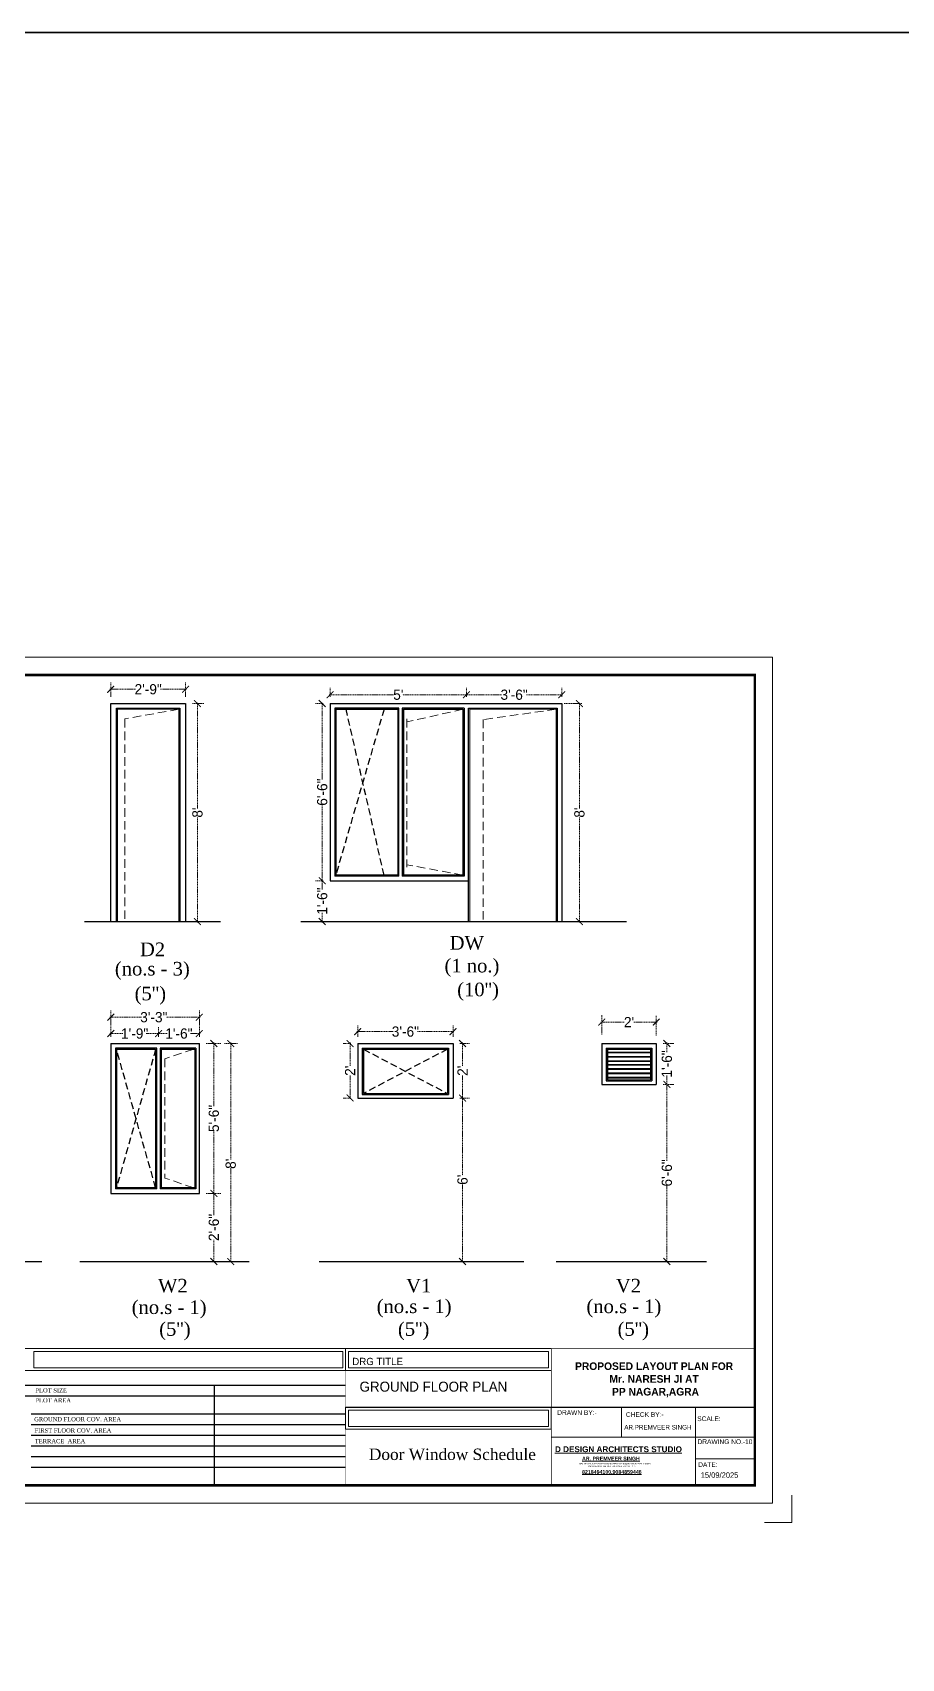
# Model space of a CAD drawing. Header units: millimetres. Extents: x -6808 to 215771, y -89660 to -16303.
# Drawn here: x 100144 to 100527, y -51470 to -50754 of the extents above; entities that cross this region are included whole.
import ezdxf

# ---------------------------------------------------------------- set-up
doc = ezdxf.new("R2010")
doc.units = ezdxf.units.MM
doc.header["$PDMODE"] = 35
doc.linetypes.add('DASHED', pattern=[0.75, 0.5, -0.25])
doc.linetypes.add('DASHED2', pattern=[0.375, 0.25, -0.125])
doc.layers.get('0').update_dxf_attribs({"color": 8})
for name, color, linetype, lineweight in [('CHAUKHAT', 32, 'Continuous', 30), ('CHUKAT', 32, 'Continuous', 25), ('FORMAT LAAYER', 250, 'Continuous', 13), ('wall', 7, 'Continuous', 35)]:
    doc.layers.add(name, color=color, linetype=linetype, lineweight=lineweight)
doc.layers.add('FORMAT', color=7, linetype='Continuous')
doc.styles.add('cdim', font='arial.ttf')
doc.styles.add('HYPERMARTBORA0$0$SANSSERIFBOLD', font='sasb____.pfb', dxfattribs={"height": 0.2})
doc.styles.add('SAJ', font='eurr____.ttf')
doc.styles.get("Standard").update_dxf_attribs({"font": 'times.ttf'})
doc.styles.add('working', font='swissl.ttf')
doc.dimstyles.new('SAJ', dxfattribs={"dimtxt": 5, "dimasz": 2, "dimexe": 1, "dimexo": 1, "dimgap": 0.09375, "dimtad": 0, "dimdec": 1, "dimzin": 0, "dimdsep": 46, "dimlunit": 4, "dimtxsty": 'SAJ', "dimblk": 'OBLIQUE', "dimcen": 0.125, "dimdle": 0.375, "dimadec": 0, "dimazin": 0, "dimtfac": 1, "dimtdec": 1, "dimtofl": 0, "dimtmove": 0, "dimatfit": 3, "dimldrblk": 'OBLIQUE', "dimfxl": 1, "dimtolj": 1, "dimtzin": 0, "dimlwd": 5, "dimlwe": 5, "dimarcsym": 1})

# ---------------------------------------------------------------- blocks, each defined once
blk = doc.blocks.new('_ARCHTICK')
at = {"color": 0, "linetype": 'ByBlock', "const_width": 0.15}
blk.add_lwpolyline([(-0.5, -0.5), (0.5, 0.5)], dxfattribs=at)
blk = doc.blocks.new('*D1785')
at = {"layer": 'CHUKAT', "color": 0, "linetype": 'DASHED', "lineweight": 18, "transparency": 16777216}
for p, q in [((100178.36, -51043.57), (100189.84, -51043.57)), ((100178.74, -51046.86), (100178.74, -51040.57)), ((100212.11, -51043.57), (100200.63, -51043.57)), ((100211.74, -51046.86), (100211.74, -51040.57))]:
    blk.add_line(p, q, dxfattribs=at)
at = {"layer": 'Defpoints', "color": 0, "transparency": 16777216}
for p in [(100211.74, -51043.57), (100178.74, -51049.86), (100211.74, -51049.86)]:
    blk.add_point(p, dxfattribs=at)
at = {"layer": 'CHUKAT', "color": 0, "lineweight": 18, "transparency": 16777216, "xscale": 3, "yscale": 3, "zscale": 3, "rotation": 180}
blk.add_blockref('_ARCHTICK', (100178.74, -51043.57), dxfattribs=at)
at = {"layer": 'CHUKAT', "color": 0, "lineweight": 18, "transparency": 16777216, "xscale": 3, "yscale": 3, "zscale": 3}
blk.add_blockref('_ARCHTICK', (100211.74, -51043.57), dxfattribs=at)
at = {"layer": 'CHUKAT', "color": 0, "lineweight": 20, "transparency": 16777216, "insert": (100195.24, -51043.57), "char_height": 4.5, "attachment_point": 5, "style": 'SAJ'}
blk.add_mtext('\\A1;2\'-9"', dxfattribs=at)
blk = doc.blocks.new('_Oblique')
at = {"color": 0, "linetype": 'ByBlock', "lineweight": -2}
blk.add_line((-0.5, -0.5), (0.5, 0.5), dxfattribs=at)
blk = doc.blocks.new('*D1786')
at = {"layer": 'CHUKAT', "color": 0, "linetype": 'DASHED', "lineweight": 18, "transparency": 16777216}
for p, q in [((100214.74, -51049.86), (100219.95, -51049.86)), ((100216.95, -51049.48), (100216.95, -51096.01)), ((100216.95, -51146.23), (100216.95, -51099.71)), ((100214.74, -51145.86), (100219.95, -51145.86))]:
    blk.add_line(p, q, dxfattribs=at)
at = {"layer": 'Defpoints', "color": 0, "transparency": 16777216}
for p in [(100211.74, -51049.86), (100211.74, -51145.86), (100216.95, -51145.86)]:
    blk.add_point(p, dxfattribs=at)
at = {"layer": 'CHUKAT', "color": 0, "lineweight": 18, "transparency": 16777216, "xscale": 3, "yscale": 3, "zscale": 3}
for p, rotation in [((100216.95, -51049.86), 90), ((100216.95, -51145.86), 270)]:
    blk.add_blockref('_ARCHTICK', p, dxfattribs=dict(at, rotation=rotation))
at = {"layer": 'CHUKAT', "color": 0, "lineweight": 20, "transparency": 16777216, "insert": (100216.95, -51097.86), "char_height": 4.5, "attachment_point": 5, "rotation": 90, "style": 'SAJ'}
blk.add_mtext("\\A1;8'", dxfattribs=at)
blk = doc.blocks.new('*D1787')
at = {"layer": 'CHUKAT', "color": 0, "linetype": 'DASHED', "lineweight": 18, "transparency": 16777216}
for p, q in [((100287.14, -51194.35), (100303.13, -51194.35)), ((100287.52, -51196.58), (100287.52, -51191.35)), ((100329.89, -51194.35), (100313.91, -51194.35)), ((100329.52, -51196.58), (100329.52, -51191.35))]:
    blk.add_line(p, q, dxfattribs=at)
at = {"layer": 'Defpoints', "color": 0, "transparency": 16777216}
for p in [(100329.52, -51194.35), (100287.52, -51199.58), (100329.52, -51199.58)]:
    blk.add_point(p, dxfattribs=at)
at = {"layer": 'CHUKAT', "color": 0, "lineweight": 18, "transparency": 16777216, "xscale": 3, "yscale": 3, "zscale": 3, "rotation": 180}
blk.add_blockref('_ARCHTICK', (100287.52, -51194.35), dxfattribs=at)
at = {"layer": 'CHUKAT', "color": 0, "lineweight": 18, "transparency": 16777216, "xscale": 3, "yscale": 3, "zscale": 3}
blk.add_blockref('_ARCHTICK', (100329.52, -51194.35), dxfattribs=at)
at = {"layer": 'CHUKAT', "color": 0, "lineweight": 25, "transparency": 16777216, "insert": (100308.52, -51194.35), "char_height": 4.5, "attachment_point": 5, "style": 'SAJ'}
blk.add_mtext('\\A1;3\'-6"', dxfattribs=at)
blk = doc.blocks.new('*D1788')
at = {"layer": 'CHUKAT', "color": 0, "linetype": 'DASHED', "lineweight": 18, "transparency": 16777216}
for p, q in [((100284.52, -51199.58), (100281.16, -51199.58)), ((100284.16, -51199.2), (100284.16, -51209.69)), ((100284.16, -51223.95), (100284.16, -51213.46)), ((100284.52, -51223.58), (100281.16, -51223.58))]:
    blk.add_line(p, q, dxfattribs=at)
at = {"layer": 'Defpoints', "color": 0, "transparency": 16777216}
for p in [(100287.52, -51199.58), (100284.16, -51223.58), (100287.52, -51223.58)]:
    blk.add_point(p, dxfattribs=at)
at = {"layer": 'CHUKAT', "color": 0, "lineweight": 18, "transparency": 16777216, "xscale": 3, "yscale": 3, "zscale": 3}
for p, rotation in [((100284.16, -51199.58), 90), ((100284.16, -51223.58), 270)]:
    blk.add_blockref('_ARCHTICK', p, dxfattribs=dict(at, rotation=rotation))
at = {"layer": 'CHUKAT', "color": 0, "lineweight": 25, "transparency": 16777216, "insert": (100284.16, -51211.58), "char_height": 4.5, "attachment_point": 5, "rotation": 90, "style": 'SAJ'}
blk.add_mtext("\\A1;2'", dxfattribs=at)
blk = doc.blocks.new('*D1789')
at = {"layer": 'CHUKAT', "color": 0, "linetype": 'DASHED', "lineweight": 18, "transparency": 16777216}
for p, q in [((100332.52, -51223.58), (100336.69, -51223.58)), ((100333.69, -51223.2), (100333.69, -51257.71)), ((100333.69, -51295.95), (100333.69, -51261.45)), ((100332.52, -51295.58), (100336.69, -51295.58))]:
    blk.add_line(p, q, dxfattribs=at)
at = {"layer": 'Defpoints', "color": 0, "transparency": 16777216}
for p in [(100329.52, -51223.58), (100329.52, -51295.58), (100333.69, -51295.58)]:
    blk.add_point(p, dxfattribs=at)
at = {"layer": 'CHUKAT', "color": 0, "lineweight": 18, "transparency": 16777216, "xscale": 3, "yscale": 3, "zscale": 3}
for p, rotation in [((100333.69, -51223.58), 90), ((100333.69, -51295.58), 270)]:
    blk.add_blockref('_ARCHTICK', p, dxfattribs=dict(at, rotation=rotation))
at = {"layer": 'CHUKAT', "color": 0, "lineweight": 20, "transparency": 16777216, "insert": (100333.69, -51259.58), "char_height": 4.5, "attachment_point": 5, "rotation": 90, "style": 'SAJ'}
blk.add_mtext("\\A1;6'", dxfattribs=at)
blk = doc.blocks.new('*D1790')
at = {"layer": 'CHUKAT', "color": 0, "linetype": 'DASHED', "lineweight": 18, "transparency": 16777216}
for p, q in [((100332.52, -51199.58), (100336.69, -51199.58)), ((100333.69, -51199.2), (100333.69, -51209.69)), ((100333.69, -51223.95), (100333.69, -51213.46)), ((100332.52, -51223.58), (100336.69, -51223.58))]:
    blk.add_line(p, q, dxfattribs=at)
at = {"layer": 'Defpoints', "color": 0, "transparency": 16777216}
for p in [(100329.52, -51199.58), (100329.52, -51223.58), (100333.69, -51223.58)]:
    blk.add_point(p, dxfattribs=at)
at = {"layer": 'CHUKAT', "color": 0, "lineweight": 18, "transparency": 16777216, "xscale": 3, "yscale": 3, "zscale": 3}
for p, rotation in [((100333.69, -51199.58), 90), ((100333.69, -51223.58), 270)]:
    blk.add_blockref('_ARCHTICK', p, dxfattribs=dict(at, rotation=rotation))
at = {"layer": 'CHUKAT', "color": 0, "lineweight": 20, "transparency": 16777216, "insert": (100333.69, -51211.58), "char_height": 4.5, "attachment_point": 5, "rotation": 90, "style": 'SAJ'}
blk.add_mtext("\\A1;2'", dxfattribs=at)
blk = doc.blocks.new('*D1796')
at = {"layer": 'CHUKAT', "color": 0, "linetype": 'DASHED', "lineweight": 18, "transparency": 16777216}
for p, q in [((100378.38, -51049.86), (100386.17, -51049.86)), ((100385.17, -51049.48), (100385.17, -51096.01)), ((100385.17, -51146.23), (100385.17, -51099.71)), ((100378.38, -51145.86), (100386.17, -51145.86))]:
    blk.add_line(p, q, dxfattribs=at)
at = {"layer": 'Defpoints', "color": 0, "transparency": 16777216}
for p in [(100377.38, -51049.86), (100377.38, -51145.86), (100385.17, -51145.86)]:
    blk.add_point(p, dxfattribs=at)
at = {"layer": 'CHUKAT', "color": 0, "lineweight": 18, "transparency": 16777216, "xscale": 3, "yscale": 3, "zscale": 3}
for p, rotation in [((100385.17, -51049.86), 90), ((100385.17, -51145.86), 270)]:
    blk.add_blockref('_ARCHTICK', p, dxfattribs=dict(at, rotation=rotation))
at = {"layer": 'CHUKAT', "color": 0, "lineweight": 20, "transparency": 16777216, "insert": (100385.17, -51097.86), "char_height": 4.5, "attachment_point": 5, "rotation": 90, "style": 'SAJ'}
blk.add_mtext("\\A1;8'", dxfattribs=at)
blk = doc.blocks.new('*D1783')
at = {"layer": 'CHUKAT', "color": 0, "linetype": 'DASHED', "lineweight": 18, "transparency": 16777216}
for p, q in [((100335.42, -51046.86), (100335.42, -51042.98)), ((100377.38, -51046.86), (100377.38, -51042.98)), ((100335.05, -51045.98), (100351.01, -51045.98)), ((100377.76, -51045.98), (100361.79, -51045.98))]:
    blk.add_line(p, q, dxfattribs=at)
at = {"layer": 'Defpoints', "color": 0, "transparency": 16777216}
for p in [(100335.42, -51049.86), (100377.38, -51045.98), (100377.38, -51049.86)]:
    blk.add_point(p, dxfattribs=at)
at = {"layer": 'CHUKAT', "color": 0, "lineweight": 18, "transparency": 16777216, "xscale": 3, "yscale": 3, "zscale": 3, "rotation": 180}
blk.add_blockref('_ARCHTICK', (100335.42, -51045.98), dxfattribs=at)
at = {"layer": 'CHUKAT', "color": 0, "lineweight": 18, "transparency": 16777216, "xscale": 3, "yscale": 3, "zscale": 3}
blk.add_blockref('_ARCHTICK', (100377.38, -51045.98), dxfattribs=at)
at = {"layer": 'CHUKAT', "color": 0, "lineweight": 20, "transparency": 16777216, "insert": (100356.4, -51045.98), "char_height": 4.5, "attachment_point": 5, "style": 'SAJ'}
blk.add_mtext('\\A1;3\'-6"', dxfattribs=at)
blk = doc.blocks.new('*D1797')
at = {"layer": 'CHUKAT', "color": 0, "linetype": 'DASHED', "lineweight": 18, "transparency": 16777216}
for p, q in [((100275.38, -51046.86), (100275.38, -51042.98)), ((100335.42, -51046.86), (100335.42, -51042.98)), ((100275.01, -51045.98), (100303.52, -51045.98)), ((100335.8, -51045.98), (100307.29, -51045.98))]:
    blk.add_line(p, q, dxfattribs=at)
at = {"layer": 'Defpoints', "color": 0, "transparency": 16777216}
for p in [(100275.38, -51045.98), (100275.38, -51049.86), (100335.42, -51049.86)]:
    blk.add_point(p, dxfattribs=at)
at = {"layer": 'CHUKAT', "color": 0, "lineweight": 18, "transparency": 16777216, "xscale": 3, "yscale": 3, "zscale": 3, "rotation": 180}
blk.add_blockref('_ARCHTICK', (100275.38, -51045.98), dxfattribs=at)
at = {"layer": 'CHUKAT', "color": 0, "lineweight": 18, "transparency": 16777216, "xscale": 3, "yscale": 3, "zscale": 3}
blk.add_blockref('_ARCHTICK', (100335.42, -51045.98), dxfattribs=at)
at = {"layer": 'CHUKAT', "color": 0, "lineweight": 20, "transparency": 16777216, "insert": (100305.4, -51045.98), "char_height": 4.5, "attachment_point": 5, "style": 'SAJ'}
blk.add_mtext("\\A1;5'", dxfattribs=at)
blk = doc.blocks.new('*D1798')
at = {"layer": 'CHUKAT', "color": 0, "linetype": 'DASHED', "lineweight": 18, "transparency": 16777216}
for p, q in [((100272.38, -51049.86), (100268.89, -51049.86)), ((100271.89, -51049.48), (100271.89, -51083.48)), ((100271.89, -51128.23), (100271.89, -51094.24)), ((100272.38, -51127.86), (100268.89, -51127.86))]:
    blk.add_line(p, q, dxfattribs=at)
at = {"layer": 'Defpoints', "color": 0, "transparency": 16777216}
for p in [(100275.38, -51049.86), (100271.89, -51127.86), (100275.38, -51127.86)]:
    blk.add_point(p, dxfattribs=at)
at = {"layer": 'CHUKAT', "color": 0, "lineweight": 18, "transparency": 16777216, "xscale": 3, "yscale": 3, "zscale": 3}
for p, rotation in [((100271.89, -51049.86), 90), ((100271.89, -51127.86), 270)]:
    blk.add_blockref('_ARCHTICK', p, dxfattribs=dict(at, rotation=rotation))
at = {"layer": 'CHUKAT', "color": 0, "lineweight": 20, "transparency": 16777216, "insert": (100271.89, -51088.86), "char_height": 4.5, "attachment_point": 5, "rotation": 90, "style": 'SAJ'}
blk.add_mtext('\\A1;6\'-6"', dxfattribs=at)
blk = doc.blocks.new('*D1799')
at = {"layer": 'CHUKAT', "color": 0, "linetype": 'DASHED', "lineweight": 18, "transparency": 16777216}
for p, q in [((100272.38, -51127.86), (100268.89, -51127.86)), ((100271.89, -51127.48), (100271.89, -51131.88)), ((100271.89, -51146.23), (100271.89, -51141.84)), ((100272.38, -51145.86), (100268.89, -51145.86))]:
    blk.add_line(p, q, dxfattribs=at)
at = {"layer": 'Defpoints', "color": 0, "transparency": 16777216}
for p in [(100275.38, -51127.86), (100271.89, -51145.86), (100275.38, -51145.86)]:
    blk.add_point(p, dxfattribs=at)
at = {"layer": 'CHUKAT', "color": 0, "lineweight": 18, "transparency": 16777216, "xscale": 3, "yscale": 3, "zscale": 3}
for p, rotation in [((100271.89, -51127.86), 90), ((100271.89, -51145.86), 270)]:
    blk.add_blockref('_ARCHTICK', p, dxfattribs=dict(at, rotation=rotation))
at = {"layer": 'CHUKAT', "color": 0, "lineweight": 20, "transparency": 16777216, "insert": (100271.89, -51136.86), "char_height": 4.5, "attachment_point": 5, "rotation": 90, "style": 'SAJ'}
blk.add_mtext('\\A1;1\'-6"', dxfattribs=at)
blk = doc.blocks.new('*D1784')
at = {"layer": 'CHUKAT', "color": 0, "linetype": 'DASHED', "lineweight": 18, "transparency": 16777216}
for p, q in [((100395.01, -51195.6), (100395.01, -51187.14)), ((100419.01, -51196.12), (100419.01, -51187.14)), ((100394.63, -51190.14), (100405.12, -51190.14)), ((100419.38, -51190.14), (100408.89, -51190.14))]:
    blk.add_line(p, q, dxfattribs=at)
at = {"layer": 'Defpoints', "color": 0, "transparency": 16777216}
for p in [(100419.01, -51190.14), (100395.01, -51198.6), (100419.01, -51199.12)]:
    blk.add_point(p, dxfattribs=at)
at = {"layer": 'CHUKAT', "color": 0, "lineweight": 18, "transparency": 16777216, "xscale": 3, "yscale": 3, "zscale": 3, "rotation": 180}
blk.add_blockref('_ARCHTICK', (100395.01, -51190.14), dxfattribs=at)
at = {"layer": 'CHUKAT', "color": 0, "lineweight": 18, "transparency": 16777216, "xscale": 3, "yscale": 3, "zscale": 3}
blk.add_blockref('_ARCHTICK', (100419.01, -51190.14), dxfattribs=at)
at = {"layer": 'CHUKAT', "color": 0, "lineweight": 25, "transparency": 16777216, "insert": (100407.01, -51190.14), "char_height": 4.5, "attachment_point": 5, "style": 'SAJ'}
blk.add_mtext("\\A1;2'", dxfattribs=at)
blk = doc.blocks.new('*D1800')
at = {"layer": 'CHUKAT', "color": 0, "linetype": 'DASHED', "lineweight": 18, "transparency": 16777216}
for p, q in [((100422.01, -51217.58), (100426.67, -51217.58)), ((100423.67, -51217.2), (100423.67, -51251.2)), ((100423.67, -51295.95), (100423.67, -51261.96)), ((100422.01, -51295.58), (100426.67, -51295.58))]:
    blk.add_line(p, q, dxfattribs=at)
at = {"layer": 'Defpoints', "color": 0, "transparency": 16777216}
for p in [(100419.01, -51217.58), (100419.01, -51295.58), (100423.67, -51295.58)]:
    blk.add_point(p, dxfattribs=at)
at = {"layer": 'CHUKAT', "color": 0, "lineweight": 18, "transparency": 16777216, "xscale": 3, "yscale": 3, "zscale": 3}
for p, rotation in [((100423.67, -51217.58), 90), ((100423.67, -51295.58), 270)]:
    blk.add_blockref('_ARCHTICK', p, dxfattribs=dict(at, rotation=rotation))
at = {"layer": 'CHUKAT', "color": 0, "lineweight": 25, "transparency": 16777216, "insert": (100423.67, -51256.58), "char_height": 4.5, "attachment_point": 5, "rotation": 90, "style": 'SAJ'}
blk.add_mtext('\\A1;6\'-6"', dxfattribs=at)
blk = doc.blocks.new('*D1801')
at = {"layer": 'CHUKAT', "color": 0, "linetype": 'DASHED', "lineweight": 18, "transparency": 16777216}
for p, q in [((100422.01, -51199.58), (100426.67, -51199.58)), ((100423.67, -51199.2), (100423.67, -51203.6)), ((100423.67, -51217.95), (100423.67, -51213.56)), ((100422.01, -51217.58), (100426.67, -51217.58))]:
    blk.add_line(p, q, dxfattribs=at)
at = {"layer": 'Defpoints', "color": 0, "transparency": 16777216}
for p in [(100419.01, -51199.58), (100419.01, -51217.58), (100423.67, -51217.58)]:
    blk.add_point(p, dxfattribs=at)
at = {"layer": 'CHUKAT', "color": 0, "lineweight": 18, "transparency": 16777216, "xscale": 3, "yscale": 3, "zscale": 3}
for p, rotation in [((100423.67, -51199.58), 90), ((100423.67, -51217.58), 270)]:
    blk.add_blockref('_ARCHTICK', p, dxfattribs=dict(at, rotation=rotation))
at = {"layer": 'CHUKAT', "color": 0, "lineweight": 25, "transparency": 16777216, "insert": (100423.67, -51208.58), "char_height": 4.5, "attachment_point": 5, "rotation": 90, "style": 'SAJ'}
blk.add_mtext('\\A1;1\'-6"', dxfattribs=at)
blk = doc.blocks.new('*D1812')
at = {"layer": 'CHUKAT', "color": 0, "linetype": 'DASHED', "lineweight": 18, "transparency": 16777216}
for p, q in [((100178.4, -51188.01), (100192.33, -51188.01)), ((100178.78, -51196.58), (100178.78, -51185.01)), ((100218.15, -51188.01), (100203.11, -51188.01)), ((100217.78, -51196.58), (100217.78, -51185.01))]:
    blk.add_line(p, q, dxfattribs=at)
at = {"layer": 'Defpoints', "color": 0, "transparency": 16777216}
for p in [(100178.78, -51188.01), (100178.78, -51199.58), (100217.78, -51199.58)]:
    blk.add_point(p, dxfattribs=at)
at = {"layer": 'CHUKAT', "color": 0, "lineweight": 18, "transparency": 16777216, "xscale": 3, "yscale": 3, "zscale": 3, "rotation": 180}
blk.add_blockref('_ARCHTICK', (100178.78, -51188.01), dxfattribs=at)
at = {"layer": 'CHUKAT', "color": 0, "lineweight": 18, "transparency": 16777216, "xscale": 3, "yscale": 3, "zscale": 3}
blk.add_blockref('_ARCHTICK', (100217.78, -51188.01), dxfattribs=at)
at = {"layer": 'CHUKAT', "color": 0, "lineweight": 20, "transparency": 16777216, "insert": (100197.72, -51188.01), "char_height": 4.5, "attachment_point": 5, "style": 'SAJ'}
blk.add_mtext('\\A1;3\'-3"', dxfattribs=at)
blk = doc.blocks.new('*D1807')
at = {"layer": 'CHUKAT', "color": 0, "linetype": 'DASHED', "lineweight": 18, "transparency": 16777216}
for p, q in [((100220.78, -51199.58), (100227.17, -51199.58)), ((100224.17, -51199.2), (100224.17, -51227.19)), ((100224.17, -51265.95), (100224.17, -51237.97)), ((100220.78, -51265.58), (100227.17, -51265.58))]:
    blk.add_line(p, q, dxfattribs=at)
at = {"layer": 'Defpoints', "color": 0, "transparency": 16777216}
for p in [(100217.78, -51199.58), (100217.78, -51265.58), (100224.17, -51265.58)]:
    blk.add_point(p, dxfattribs=at)
at = {"layer": 'CHUKAT', "color": 0, "lineweight": 18, "transparency": 16777216, "xscale": 3, "yscale": 3, "zscale": 3}
for p, rotation in [((100224.17, -51199.58), 90), ((100224.17, -51265.58), 270)]:
    blk.add_blockref('_ARCHTICK', p, dxfattribs=dict(at, rotation=rotation))
at = {"layer": 'CHUKAT', "color": 0, "lineweight": 20, "transparency": 16777216, "insert": (100224.17, -51232.58), "char_height": 4.5, "attachment_point": 5, "rotation": 90, "style": 'SAJ'}
blk.add_mtext('\\A1;5\'-6"', dxfattribs=at)
blk = doc.blocks.new('*D1808')
at = {"layer": 'CHUKAT', "color": 0, "linetype": 'DASHED', "lineweight": 18, "transparency": 16777216}
for p, q in [((100220.78, -51265.58), (100227.17, -51265.58)), ((100224.17, -51265.2), (100224.17, -51275.19)), ((100224.17, -51295.95), (100224.17, -51285.97)), ((100220.78, -51295.58), (100227.17, -51295.58))]:
    blk.add_line(p, q, dxfattribs=at)
at = {"layer": 'Defpoints', "color": 0, "transparency": 16777216}
for p in [(100217.78, -51265.58), (100217.78, -51295.58), (100224.17, -51295.58)]:
    blk.add_point(p, dxfattribs=at)
at = {"layer": 'CHUKAT', "color": 0, "lineweight": 18, "transparency": 16777216, "xscale": 3, "yscale": 3, "zscale": 3}
for p, rotation in [((100224.17, -51265.58), 90), ((100224.17, -51295.58), 270)]:
    blk.add_blockref('_ARCHTICK', p, dxfattribs=dict(at, rotation=rotation))
at = {"layer": 'CHUKAT', "color": 0, "lineweight": 20, "transparency": 16777216, "insert": (100224.17, -51280.58), "char_height": 4.5, "attachment_point": 5, "rotation": 90, "style": 'SAJ'}
blk.add_mtext('\\A1;2\'-6"', dxfattribs=at)
blk = doc.blocks.new('*D1809')
at = {"layer": 'CHUKAT', "color": 0, "linetype": 'DASHED', "lineweight": 18, "transparency": 16777216}
for p, q in [((100228.83, -51199.58), (100234.6, -51199.58)), ((100231.6, -51199.2), (100231.6, -51250.69)), ((100231.6, -51295.95), (100231.6, -51254.39)), ((100228.83, -51295.58), (100234.6, -51295.58))]:
    blk.add_line(p, q, dxfattribs=at)
at = {"layer": 'Defpoints', "color": 0, "transparency": 16777216}
for p in [(100225.83, -51199.58), (100225.83, -51295.58), (100231.6, -51295.58)]:
    blk.add_point(p, dxfattribs=at)
at = {"layer": 'CHUKAT', "color": 0, "lineweight": 18, "transparency": 16777216, "xscale": 3, "yscale": 3, "zscale": 3}
for p, rotation in [((100231.6, -51199.58), 90), ((100231.6, -51295.58), 270)]:
    blk.add_blockref('_ARCHTICK', p, dxfattribs=dict(at, rotation=rotation))
at = {"layer": 'CHUKAT', "color": 0, "lineweight": 20, "transparency": 16777216, "insert": (100231.6, -51252.54), "char_height": 4.5, "attachment_point": 5, "rotation": 90, "style": 'SAJ'}
blk.add_mtext("\\A1;8'", dxfattribs=at)
blk = doc.blocks.new('*D1810')
at = {"layer": 'CHUKAT', "color": 0, "linetype": 'DASHED', "lineweight": 18, "transparency": 16777216}
for p, q in [((100199.4, -51195.2), (100203.8, -51195.2)), ((100199.78, -51196.58), (100199.78, -51192.2)), ((100218.15, -51195.2), (100213.76, -51195.2)), ((100217.78, -51196.58), (100217.78, -51192.2))]:
    blk.add_line(p, q, dxfattribs=at)
at = {"layer": 'Defpoints', "color": 0, "transparency": 16777216}
for p in [(100199.78, -51195.2), (100199.78, -51199.58), (100217.78, -51199.58)]:
    blk.add_point(p, dxfattribs=at)
at = {"layer": 'CHUKAT', "color": 0, "lineweight": 18, "transparency": 16777216, "xscale": 3, "yscale": 3, "zscale": 3, "rotation": 180}
blk.add_blockref('_ARCHTICK', (100199.78, -51195.2), dxfattribs=at)
at = {"layer": 'CHUKAT', "color": 0, "lineweight": 18, "transparency": 16777216, "xscale": 3, "yscale": 3, "zscale": 3}
blk.add_blockref('_ARCHTICK', (100217.78, -51195.2), dxfattribs=at)
at = {"layer": 'CHUKAT', "color": 0, "lineweight": 20, "transparency": 16777216, "insert": (100208.78, -51195.2), "char_height": 4.5, "attachment_point": 5, "style": 'SAJ'}
blk.add_mtext('\\A1;1\'-6"', dxfattribs=at)
blk = doc.blocks.new('*D1811')
at = {"layer": 'CHUKAT', "color": 0, "linetype": 'DASHED', "lineweight": 18, "transparency": 16777216}
for p, q in [((100178.4, -51195.2), (100184.3, -51195.2)), ((100178.78, -51196.58), (100178.78, -51192.2)), ((100200.15, -51195.2), (100194.26, -51195.2)), ((100199.78, -51196.58), (100199.78, -51192.2))]:
    blk.add_line(p, q, dxfattribs=at)
at = {"layer": 'Defpoints', "color": 0, "transparency": 16777216}
for p in [(100178.78, -51195.2), (100178.78, -51199.58), (100199.78, -51199.58)]:
    blk.add_point(p, dxfattribs=at)
at = {"layer": 'CHUKAT', "color": 0, "lineweight": 18, "transparency": 16777216, "xscale": 3, "yscale": 3, "zscale": 3, "rotation": 180}
blk.add_blockref('_ARCHTICK', (100178.78, -51195.2), dxfattribs=at)
at = {"layer": 'CHUKAT', "color": 0, "lineweight": 18, "transparency": 16777216, "xscale": 3, "yscale": 3, "zscale": 3}
blk.add_blockref('_ARCHTICK', (100199.78, -51195.2), dxfattribs=at)
at = {"layer": 'CHUKAT', "color": 0, "lineweight": 20, "transparency": 16777216, "insert": (100189.28, -51195.2), "char_height": 4.5, "attachment_point": 5, "style": 'SAJ'}
blk.add_mtext('\\A1;1\'-9"', dxfattribs=at)

msp = doc.modelspace()

# ---------------------------------------------------------------- linework, layer by layer
at = {"linetype": 'ByBlock'}
for p, q in [((99999.964, -51350.035), (100282.149, -51350.035)), ((99999.964, -51354.72), (100282.149, -51354.72)), ((100143.739, -51362.75), (100282.149, -51362.75)), ((100143.739, -51367.435), (100282.149, -51367.435)), ((100143.739, -51372.119), (100282.149, -51372.119)), ((100143.739, -51376.804), (100282.149, -51376.804)), ((100143.739, -51381.489), (100282.149, -51381.489)), ((100143.739, -51386.173), (100282.149, -51386.173))]:
    msp.add_line(p, q, dxfattribs=at)
msp.add_line((100224.476, -51393.69), (100224.476, -51350.035))
at = {"layer": 'CHAUKHAT'}
for p, q in [((100167.14, -51145.859), (100227.135, -51145.859)), ((100262.421, -51145.859), (100405.947, -51145.859)), ((100081.822, -51295.579), (100148.417, -51295.579)), ((100165.097, -51295.579), (100239.703, -51295.579)), ((100270.588, -51295.579), (100360.729, -51295.579)), ((100374.94, -51295.579), (100441.134, -51295.579))]:
    msp.add_line(p, q, dxfattribs=at)
at = {"layer": 'CHUKAT', "lineweight": 30}
for p, q in [((100178.738, -51145.859), (100178.738, -51049.859)), ((100178.738, -51049.859), (100211.738, -51049.859)), ((100181.238, -51145.859), (100181.238, -51051.859)), ((100181.238, -51051.859), (100209.238, -51051.859)), ((100209.238, -51051.859), (100209.238, -51145.859)), ((100211.738, -51049.859), (100211.738, -51145.859)), ((100275.381, -51049.859), (100336.381, -51049.859)), ((100275.381, -51049.859), (100275.381, -51127.859)), ((100305.631, -51051.859), (100277.381, -51051.859)), ((100277.381, -51051.859), (100277.381, -51125.859)), ((100305.631, -51125.859), (100305.631, -51051.859)), ((100334.381, -51051.859), (100307.131, -51051.859)), ((100307.131, -51051.859), (100307.131, -51125.859)), ((100334.381, -51051.859), (100334.381, -51125.859)), ((100336.381, -51049.859), (100377.381, -51049.859)), ((100336.381, -51145.859), (100336.381, -51051.859)), ((100336.381, -51051.859), (100375.381, -51051.859)), ((100336.381, -51109.859), (100336.381, -51051.859)), ((100375.381, -51051.859), (100375.381, -51145.859)), ((100377.381, -51049.859), (100377.381, -51145.859)), ((100275.381, -51127.859), (100336.381, -51127.859)), ((100305.631, -51125.859), (100277.381, -51125.859)), ((100334.381, -51125.859), (100307.131, -51125.859)), ((100178.777, -51199.579), (100217.777, -51199.579)), ((100178.777, -51199.579), (100178.777, -51265.579)), ((100199.027, -51201.579), (100180.777, -51201.579)), ((100180.777, -51201.579), (100180.777, -51263.579)), ((100199.027, -51263.579), (100199.027, -51201.579)), ((100216.277, -51201.579), (100200.527, -51201.579)), ((100200.527, -51201.579), (100200.527, -51263.579)), ((100216.277, -51201.579), (100216.277, -51263.579)), ((100217.777, -51265.579), (100217.777, -51199.579)), ((100287.519, -51199.579), (100329.519, -51199.579)), ((100287.519, -51199.579), (100287.519, -51223.579)), ((100289.519, -51201.579), (100327.519, -51201.579)), ((100289.519, -51201.579), (100289.519, -51222.079)), ((100327.519, -51201.579), (100327.519, -51222.079)), ((100329.519, -51199.579), (100329.519, -51223.579)), ((100395.009, -51199.579), (100419.009, -51199.579)), ((100395.009, -51199.579), (100395.009, -51217.579)), ((100397.009, -51201.579), (100417.009, -51201.579)), ((100397.009, -51201.579), (100397.009, -51216.079)), ((100417.009, -51201.579), (100417.009, -51216.079)), ((100419.009, -51199.579), (100419.009, -51217.579)), ((100397.009, -51216.079), (100417.009, -51216.079)), ((100287.519, -51223.579), (100329.519, -51223.579)), ((100289.519, -51222.079), (100327.519, -51222.079)), ((100395.009, -51217.579), (100419.009, -51217.579)), ((100178.777, -51265.579), (100217.777, -51265.579)), ((100199.027, -51263.579), (100180.777, -51263.579)), ((100216.277, -51263.579), (100200.527, -51263.579))]:
    msp.add_line(p, q, dxfattribs=at)
at = {"layer": 'CHUKAT', "lineweight": 15, "ltscale": 2}
for p, q in [((100181.738, -51145.859), (100181.738, -51052.359)), ((100181.738, -51052.359), (100208.738, -51052.359)), ((100208.738, -51052.359), (100208.738, -51145.859)), ((100336.881, -51145.859), (100336.881, -51052.359)), ((100336.881, -51052.359), (100374.881, -51052.359)), ((100374.881, -51052.359), (100374.881, -51145.859))]:
    msp.add_line(p, q, dxfattribs=at)
at = {"layer": 'CHUKAT', "linetype": 'DASHED2', "lineweight": 18, "ltscale": 15}
for p, q in [((100208.738, -51052.359), (100184.915, -51056.581)), ((100184.915, -51056.581), (100184.915, -51145.859)), ((100333.881, -51052.359), (100309.162, -51057.939)), ((100309.162, -51056.584), (100309.162, -51121.965)), ((100374.881, -51052.359), (100342.709, -51056.893)), ((100342.709, -51056.893), (100342.709, -51145.859)), ((100333.881, -51125.359), (100309.162, -51120.876)), ((100215.277, -51202.079), (100202.559, -51206.304)), ((100202.559, -51206.304), (100202.559, -51258.853)), ((100215.277, -51263.079), (100202.559, -51258.853))]:
    msp.add_line(p, q, dxfattribs=at)
at = {"layer": 'CHUKAT'}
for p, q in [((100277.881, -51052.359), (100277.881, -51125.359)), ((100277.881, -51052.359), (100305.131, -51052.359)), ((100305.131, -51052.359), (100305.131, -51125.359)), ((100307.631, -51052.359), (100333.881, -51052.359)), ((100307.631, -51052.359), (100307.631, -51125.359)), ((100333.881, -51052.359), (100333.881, -51125.359)), ((100305.131, -51125.359), (100277.881, -51125.359)), ((100333.881, -51125.359), (100307.631, -51125.359)), ((100181.277, -51202.079), (100181.277, -51263.079)), ((100181.277, -51202.079), (100198.527, -51202.079)), ((100198.527, -51202.079), (100198.527, -51263.079)), ((100201.027, -51202.079), (100215.777, -51202.079)), ((100201.027, -51202.079), (100201.027, -51263.079)), ((100215.777, -51202.079), (100215.777, -51263.079)), ((100198.527, -51263.079), (100181.277, -51263.079)), ((100215.777, -51263.079), (100201.027, -51263.079))]:
    msp.add_line(p, q, dxfattribs=at)
at = {"layer": 'CHUKAT', "color": 151, "linetype": 'DASHED2', "ltscale": 12}
for p, q in [((100299.131, -51052.359), (100277.881, -51125.359)), ((100299.131, -51125.359), (100282.381, -51052.359)), ((100198.527, -51202.079), (100181.277, -51263.079)), ((100198.527, -51263.079), (100181.277, -51202.079)), ((100327.019, -51202.079), (100290.019, -51221.579)), ((100290.019, -51202.079), (100327.019, -51221.579))]:
    msp.add_line(p, q, dxfattribs=at)
at = {"layer": 'CHUKAT', "lineweight": 25}
for p, q in [((100290.019, -51202.079), (100327.019, -51202.079)), ((100290.019, -51202.079), (100290.019, -51221.579)), ((100327.019, -51202.079), (100327.019, -51221.579)), ((100397.509, -51202.079), (100416.509, -51202.079)), ((100397.509, -51202.079), (100397.509, -51215.579)), ((100416.509, -51202.079), (100416.509, -51215.579)), ((100397.509, -51215.579), (100416.509, -51215.579)), ((100290.019, -51221.579), (100327.019, -51221.579))]:
    msp.add_line(p, q, dxfattribs=at)
at = {"layer": 'CHUKAT', "color": 253, "linetype": 'Continuous', "lineweight": 25}
for p, q in [((100397.509, -51203.427), (100416.509, -51203.427)), ((100397.509, -51203.59), (100416.509, -51203.59)), ((100397.509, -51205.253), (100416.509, -51205.253)), ((100397.509, -51205.503), (100416.509, -51205.503)), ((100397.509, -51207.166), (100416.509, -51207.166)), ((100397.509, -51207.416), (100416.509, -51207.416)), ((100397.509, -51208.764), (100416.509, -51208.764)), ((100397.509, -51208.927), (100416.509, -51208.927)), ((100397.509, -51210.59), (100416.509, -51210.59)), ((100397.509, -51210.84), (100416.509, -51210.84)), ((100397.509, -51212.503), (100416.509, -51212.503)), ((100397.509, -51212.753), (100416.509, -51212.753)), ((100397.509, -51214.416), (100416.509, -51214.416)), ((100397.509, -51214.666), (100416.509, -51214.666))]:
    msp.add_line(p, q, dxfattribs=at)
at = {"layer": 'FORMAT', "lineweight": 18}
msp.add_line((100282.149, -51343.613), (100282.149, -51333.943), dxfattribs=at)
at = {"layer": 'FORMAT', "ltscale": 2}
msp.add_line((100282.149, -51359.777), (100462.405, -51359.777), dxfattribs=at)
at = {"layer": 'FORMAT', "lineweight": 13, "ltscale": 20}
for p, q in [((100403.683, -51359.777), (100403.683, -51372.917)), ((100436.224, -51382.51), (100462.405, -51382.51))]:
    msp.add_line(p, q, dxfattribs=at)
at = {"layer": 'FORMAT', "ltscale": 2, "const_width": 0.273}
for points in [[(99999.713, -51333.943), (99999.713, -51393.69), (99949.037, -51393.69), (99949.037, -51333.943), (100462.405, -51333.943)], [(100282.149, -51393.69), (100282.149, -51333.943)]]:
    msp.add_lwpolyline(points, dxfattribs=at)
at = {"layer": 'FORMAT', "lineweight": 18}
msp.add_lwpolyline([(100372.783, -51343.613), (99999.713, -51343.613), (99999.713, -51333.943), (100372.783, -51333.943)], dxfattribs=at)
for points in [[(100144.862, -51335.192), (100280.9, -51335.192), (100280.9, -51342.364), (100144.862, -51342.364)], [(100283.397, -51335.192), (100371.534, -51335.192), (100371.534, -51342.364), (100283.397, -51342.364)], [(100282.149, -51359.777), (100372.783, -51359.777), (100372.783, -51369.446), (100282.149, -51369.446)], [(100283.397, -51361.025), (100371.534, -51361.025), (100371.534, -51368.197), (100283.397, -51368.197)]]:
    msp.add_lwpolyline(points, close=True, dxfattribs=at)
at = {"layer": 'FORMAT', "const_width": 0.273}
msp.add_lwpolyline([(100372.783, -51393.69), (100372.783, -51333.943)], dxfattribs=at)
at = {"layer": 'FORMAT', "color": 0, "lineweight": 13}
for points in [[(100436.224, -51393.69), (100436.224, -51359.777)], [(100372.783, -51372.917), (100462.405, -51372.917)]]:
    msp.add_lwpolyline(points, dxfattribs=at)
at = {"layer": 'FORMAT LAAYER', "color": 0}
msp.add_lwpolyline([(99941.196, -51401.987), (100470.247, -51401.987), (100470.247, -51029.416), (99941.196, -51029.416)], close=True, dxfattribs=at)
at = {"layer": 'FORMAT LAAYER', "color": 0, "const_width": 1.093}
msp.add_lwpolyline([(99949.037, -51394.145), (100462.405, -51394.145), (100462.405, -51037.257), (99949.037, -51037.257)], close=True, dxfattribs=at)
at = {"layer": 'FORMAT LAAYER', "color": 0}
msp.add_lwpolyline([(100466.73, -51410.479), (100478.739, -51410.479), (100478.739, -51398.47)], dxfattribs=at)
at = {"layer": 'wall'}
msp.add_lwpolyline([(93918.243, -50754.305), (102727.982, -50754.305), (102727.982, -52186.548), (93918.243, -52186.548)], close=True, dxfattribs=at)

# ---------------------------------------------------------------- texts
at = {"lineweight": 13, "char_height": 1.87319, "width": 48.48575, "attachment_point": 1, "style": 'working'}
for s, insert in [('\\A1;{\\fBook Antiqua|b0|i0|c0|p18;PLOT SIZE}', (100145.606, -51351.416)), ('\\A1;{\\fBook Antiqua|b0|i0|c0|p18;PLOT AREA}', (100145.606, -51355.798)), ('\\A1;{\\fBook Antiqua|b0|i0|c0|p18;FIRST FLOOR COV. AREA}', (100145.171, -51369.058)), ('\\A1;{\\fBook Antiqua|b0|i0|c0|p18;TERRACE  AREA}', (100145.297, -51373.743))]:
    msp.add_mtext(s, dxfattribs=dict(at, insert=insert))
at = {"color": 1, "lineweight": 13, "insert": (100145.039, -51364.106), "char_height": 1.87319, "width": 48.48575, "attachment_point": 1, "style": 'working'}
msp.add_mtext('\\A1;{\\fBook Antiqua|b0|i0|c0|p18;GROUND FLOOR COV. AREA}', dxfattribs=at)
at = {"layer": 'CHUKAT', "lineweight": 0, "ltscale": 2, "char_height": 6, "width": 137.36878, "attachment_point": 1}
for s, insert in [('\\A1;    DW\\P   (1 no.)', (100318.949, -51152.259)), ('\\A1;(no.s - 3)', (100180.58, -51163.623)), ("\\A1;(10'')", (100331.337, -51172.785)), ("\\A1;(5'')", (100189.281, -51174.548)), ('\\A1;V1', (100308.837, -51303.221)), ('\\A1;V2', (100401.216, -51303.221)), ('\\A1;(no.s - 1)', (100187.983, -51312.704)), ('\\A1;(no.s - 1)', (100295.882, -51312.31)), ('\\A1;(no.s - 1)', (100388.26, -51312.31)), ("\\A1;(5'')", (100200.103, -51322.313)), ("\\A1;(5'')", (100305.248, -51322.313)), ("\\A1;(5'')", (100401.982, -51322.313))]:
    msp.add_mtext(s, dxfattribs=dict(at, insert=insert))
at = {"layer": 'CHUKAT', "lineweight": 15, "ltscale": 2, "attachment_point": 1}
for s, insert, char_height, width in [('\\A1;    D2', (100182.559, -51155.107), 6, 137.36878), ('\\A1;   W2', (100192.761, -51303.219), 6, 29.78236), ('\\A1;Door Window Schedule', (100292.45, -51377.976), 5.03885, 115.3634)]:
    msp.add_mtext(s, dxfattribs=dict(at, insert=insert, char_height=char_height, width=width))
at = {"layer": 'FORMAT', "lineweight": 13, "style": 'working'}
for s, height, p in [('DRAWN BY:-', 2.0767, (100375.391, -51363.16)), (' CHECK BY:-', 2.07672, (100404.837, -51364.014)), ('SCALE:', 2.0767, (100437.07, -51365.878)), ('DRAWING NO.-10', 2.07672, (100437.18, -51375.992)), ('DATE:', 2.0767, (100437.472, -51386.081))]:
    msp.add_text(s, height=height, dxfattribs=at).set_placement(p)
at = {"layer": 'FORMAT', "ltscale": 2, "attachment_point": 1, "style": 'SAJ'}
for s, insert, char_height, width in [('\\A1;{\\fCentury Gothic|b0|i0|c0|p34;DRG TITLE}', (100285.12, -51338.009), 3.2, 153.18514), ('\\A1;{\\fCentury Gothic|b0|i0|c0|p34;GROUND FLOOR PLAN}', (100288.329, -51348.505), 4.4, 153.18514), ('\\A1;{\\fShonar Bangla|b0|i0|c0|p34;AR.PREMVEER SINGH}', (100404.916, -51367.579), 2, 149.24042), ('\\A1;{\\fShonar Bangla|b0|i0|c0|p34;15/09/2025}', (100438.581, -51388.463), 2.4, 95.74071)]:
    msp.add_mtext(s, dxfattribs=dict(at, insert=insert, char_height=char_height, width=width))
at = {"layer": 'FORMAT', "insert": (100418.042, -51347.69), "char_height": 3.36903, "width": 84.63693, "attachment_point": 5, "style": 'cdim'}
msp.add_mtext('\\A1;{\\fDilleniaUPC|b1|i0|c0|p18;PROPOSED LAYOUT PLAN FOR \\PMr. NARESH JI AT \\P PP NAGAR,AGRA}', dxfattribs=at)
at = {"layer": 'FORMAT LAAYER', "color": 0, "lineweight": 13}
for s, height, style, p in [('%%UD DESIGN ARCHITECTS STUDIO', 2.56449, 'HYPERMARTBORA0$0$SANSSERIFBOLD', (100374.397, -51379.547)), ('%%UAR. PREMVEER SINGH', 1.64697, 'HYPERMARTBORA0$0$SANSSERIFBOLD', (100386.328, -51383.206)), ('ARCHITECTS,INTERIOR DESIGNERS,PROJECT MANAGEMENT CONSULTANTS,', 0.59907, 'working', (100385.002, -51384.945)), ('%%U8218494100,9084859446', 1.64697, 'HYPERMARTBORA0$0$SANSSERIFBOLD', (100386.328, -51389.118)), ('VASTU CONSULTANTS & LANDSCAPE ARCHITECTS', 0.59907, 'working', (100388.966, -51386.089))]:
    msp.add_text(s, height=height, dxfattribs=dict(at, style=style)).set_placement(p)

# ---------------------------------------------------------------- dimensions: what is measured, and where the dimension line sits
at = {"layer": 'CHUKAT', "lineweight": 20}
for base, p1, p2, picture, middle in [((100211.738, -51043.575), (100178.738, -51049.859), (100211.738, -51049.859), '*D1785', (100195.238, -51043.575)), ((100377.381, -51045.975), (100335.423, -51049.859), (100377.381, -51049.859), '*D1783', (100356.402, -51045.975))]:
    dim = msp.add_linear_dim(base=base, p1=p1, p2=p2, dimstyle='SAJ', override={"dimtxt": 4.5, "dimasz": 3, "dimexe": 3, "dimexo": 3, "dimblk1": 'ARCHTICK', "dimblk2": 'ARCHTICK', "dimsah": 1, "dimtmove": 1, "dimlwd": 18, "dimlwe": 18}, dxfattribs=at)
    dim.commit()
    dim.dimension.update_dxf_attribs({"geometry": picture, "text_midpoint": middle})
for p1, p2, distance, picture, middle in [((100335.423, -51049.859), (100275.381, -51049.859), -3.884, '*D1797', (100305.402, -51045.975)), ((100275.381, -51049.859), (100275.381, -51127.859), -3.491, '*D1798', (100271.89, -51088.859)), ((100275.381, -51127.859), (100275.381, -51145.859), -3.491, '*D1799', (100271.89, -51136.859)), ((100329.519, -51199.579), (100329.519, -51223.579), 4.169, '*D1790', (100333.688, -51211.579)), ((100329.519, -51223.579), (100329.519, -51295.579), 4.169, '*D1789', (100333.688, -51259.579))]:
    dim = msp.add_aligned_dim(p1=p1, p2=p2, distance=distance, dimstyle='SAJ', override={"dimtxt": 4.5, "dimasz": 3, "dimexe": 3, "dimexo": 3, "dimblk1": 'ARCHTICK', "dimblk2": 'ARCHTICK', "dimsah": 1, "dimtmove": 1, "dimlwd": 18, "dimlwe": 18}, dxfattribs=at)
    dim.commit()
    dim.dimension.update_dxf_attribs({"geometry": picture, "text_midpoint": middle})
for base, p1, p2, angle, override, picture, middle in [((100216.953, -51145.859), (100211.738, -51049.859), (100211.738, -51145.859), 90, {"dimtxt": 4.5, "dimasz": 3, "dimexe": 3, "dimexo": 3, "dimblk1": 'ARCHTICK', "dimblk2": 'ARCHTICK', "dimsah": 1, "dimtmove": 1, "dimlwd": 18, "dimlwe": 18}, '*D1786', (100216.953, -51097.859)), ((100385.174, -51145.859), (100377.381, -51049.859), (100377.381, -51145.859), 90, {"dimtxt": 4.5, "dimasz": 3, "dimtih": 0, "dimtoh": 0, "dimblk1": 'ARCHTICK', "dimblk2": 'ARCHTICK', "dimsah": 1, "dimtmove": 1, "dimlwd": 18, "dimlwe": 18}, '*D1796', (100385.174, -51097.859)), ((100178.777, -51195.199), (100199.777, -51199.579), (100178.777, -51199.579), 180, {"dimtxt": 4.5, "dimasz": 3, "dimexe": 3, "dimexo": 3, "dimblk1": 'ARCHTICK', "dimblk2": 'ARCHTICK', "dimsah": 1, "dimtmove": 1, "dimlwd": 18, "dimlwe": 18}, '*D1811', (100189.277, -51195.199)), ((100199.777, -51195.199), (100217.777, -51199.579), (100199.777, -51199.579), 180, {"dimtxt": 4.5, "dimasz": 3, "dimexe": 3, "dimexo": 3, "dimblk1": 'ARCHTICK', "dimblk2": 'ARCHTICK', "dimsah": 1, "dimtmove": 1, "dimlwd": 18, "dimlwe": 18}, '*D1810', (100208.777, -51195.199)), ((100224.171, -51265.579), (100217.777, -51199.579), (100217.777, -51265.579), 90, {"dimtxt": 4.5, "dimasz": 3, "dimexe": 3, "dimexo": 3, "dimblk1": 'ARCHTICK', "dimblk2": 'ARCHTICK', "dimsah": 1, "dimtmove": 1, "dimlwd": 18, "dimlwe": 18}, '*D1807', (100224.171, -51232.579)), ((100224.171, -51295.579), (100217.777, -51265.579), (100217.777, -51295.579), 90, {"dimtxt": 4.5, "dimasz": 3, "dimexe": 3, "dimexo": 3, "dimblk1": 'ARCHTICK', "dimblk2": 'ARCHTICK', "dimsah": 1, "dimtmove": 1, "dimlwd": 18, "dimlwe": 18}, '*D1808', (100224.171, -51280.579))]:
    dim = msp.add_linear_dim(base=base, p1=p1, p2=p2, angle=angle, dimstyle='SAJ', override=override, dxfattribs=at)
    dim.commit()
    dim.dimension.update_dxf_attribs({"geometry": picture, "text_midpoint": middle})
for base, p1, p2, angle, picture, middle in [((100178.777, -51188.007), (100217.777, -51199.579), (100178.777, -51199.579), 180, '*D1812', (100197.72, -51188.007)), ((100231.6, -51295.579), (100225.83, -51199.579), (100225.83, -51295.579), 90, '*D1809', (100231.6, -51252.543))]:
    dim = msp.add_linear_dim(base=base, p1=p1, p2=p2, angle=angle, dimstyle='SAJ', override={"dimtxt": 4.5, "dimasz": 3, "dimexe": 3, "dimexo": 3, "dimblk1": 'ARCHTICK', "dimblk2": 'ARCHTICK', "dimsah": 1, "dimtmove": 1, "dimlwd": 18, "dimlwe": 18}, dxfattribs=at)
    dim.commit()
    dim.dimension.update_dxf_attribs({"geometry": picture, "text_midpoint": middle, "dimtype": 160})
at = {"layer": 'CHUKAT', "lineweight": 25}
for base, p1, p2, picture, middle in [((100419.009, -51190.136), (100395.009, -51198.603), (100419.009, -51199.12), '*D1784', (100407.009, -51190.136)), ((100329.519, -51194.353), (100287.519, -51199.579), (100329.519, -51199.579), '*D1787', (100308.519, -51194.353))]:
    dim = msp.add_linear_dim(base=base, p1=p1, p2=p2, dimstyle='SAJ', override={"dimtxt": 4.5, "dimasz": 3, "dimexe": 3, "dimexo": 3, "dimblk1": 'ARCHTICK', "dimblk2": 'ARCHTICK', "dimsah": 1, "dimtmove": 1, "dimlwd": 18, "dimlwe": 18}, dxfattribs=at)
    dim.commit()
    dim.dimension.update_dxf_attribs({"geometry": picture, "text_midpoint": middle})
dim = msp.add_linear_dim(base=(100284.163, -51223.579), p1=(100287.519, -51199.579), p2=(100287.519, -51223.579), angle=90, dimstyle='SAJ', override={"dimtxt": 4.5, "dimasz": 3, "dimexe": 3, "dimexo": 3, "dimblk1": 'ARCHTICK', "dimblk2": 'ARCHTICK', "dimsah": 1, "dimtmove": 1, "dimlwd": 18, "dimlwe": 18}, dxfattribs=at)
dim.commit()
dim.dimension.update_dxf_attribs({"geometry": '*D1788', "text_midpoint": (100284.163, -51211.579)})
for p1, p2, picture, middle in [((100419.009, -51199.579), (100419.009, -51217.579), '*D1801', (100423.669, -51208.579)), ((100419.009, -51217.579), (100419.009, -51295.579), '*D1800', (100423.669, -51256.579))]:
    dim = msp.add_aligned_dim(p1=p1, p2=p2, distance=4.66, dimstyle='SAJ', override={"dimtxt": 4.5, "dimasz": 3, "dimexe": 3, "dimexo": 3, "dimblk1": 'ARCHTICK', "dimblk2": 'ARCHTICK', "dimsah": 1, "dimtmove": 1, "dimlwd": 18, "dimlwe": 18}, dxfattribs=at)
    dim.commit()
    dim.dimension.update_dxf_attribs({"geometry": picture, "text_midpoint": middle})

doc.saveas('drawing.dxf')
